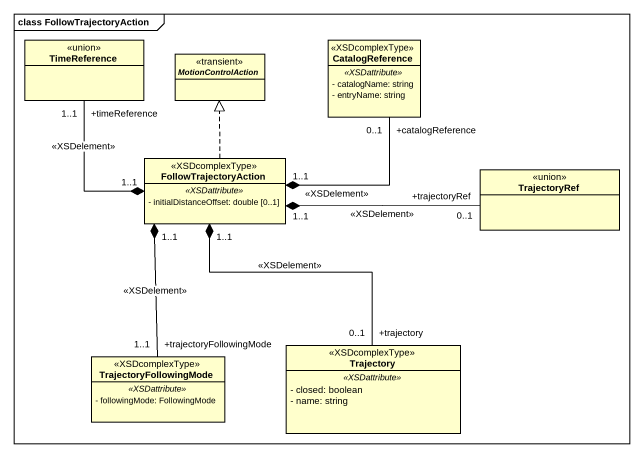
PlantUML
@startuml
mainframe class FollowTrajectoryAction
hide circle
hide empty members
skinparam classAttributeIconSize 0
class TimeReference <<union>>
class CatalogReference <<XSDcomplexType>> {
  .. <<XSDattribute>> ..
  - catalogName: string
  - entryName: string
}
interface MotionControlAction <<transient>>
class FollowTrajectoryAction <<XSDcomplexType>> {
  .. <<XSDattribute>> ..
  - initialDistanceOffset: double [0..1]
}
class TrajectoryRef <<union>>
class Trajectory <<XSDcomplexType>> {
  .. <<XSDattribute>> ..
  - closed: boolean
  - name: string
}
class TrajectoryFollowingMode <<XSDcomplexType>> {
  .. <<XSDattribute>> ..
  - followingMode: FollowingMode
}
FollowTrajectoryAction "1..1" *-up- "+timeReference\n1..1" TimeReference : <<XSDelement>>
FollowTrajectoryAction "1..1" *-up- "+catalogReference\n0..1" CatalogReference : <<XSDelement>>
FollowTrajectoryAction .up.|> MotionControlAction
FollowTrajectoryAction "1..1" *-right- "+trajectoryRef\n0..1" TrajectoryRef : <<XSDelement>>
FollowTrajectoryAction "1..1" *-- "+trajectory\n0..1" Trajectory : <<XSDelement>>
FollowTrajectoryAction "1..1" *-- "+trajectoryFollowingMode\n1..1" TrajectoryFollowingMode : <<XSDelement>>
@enduml
